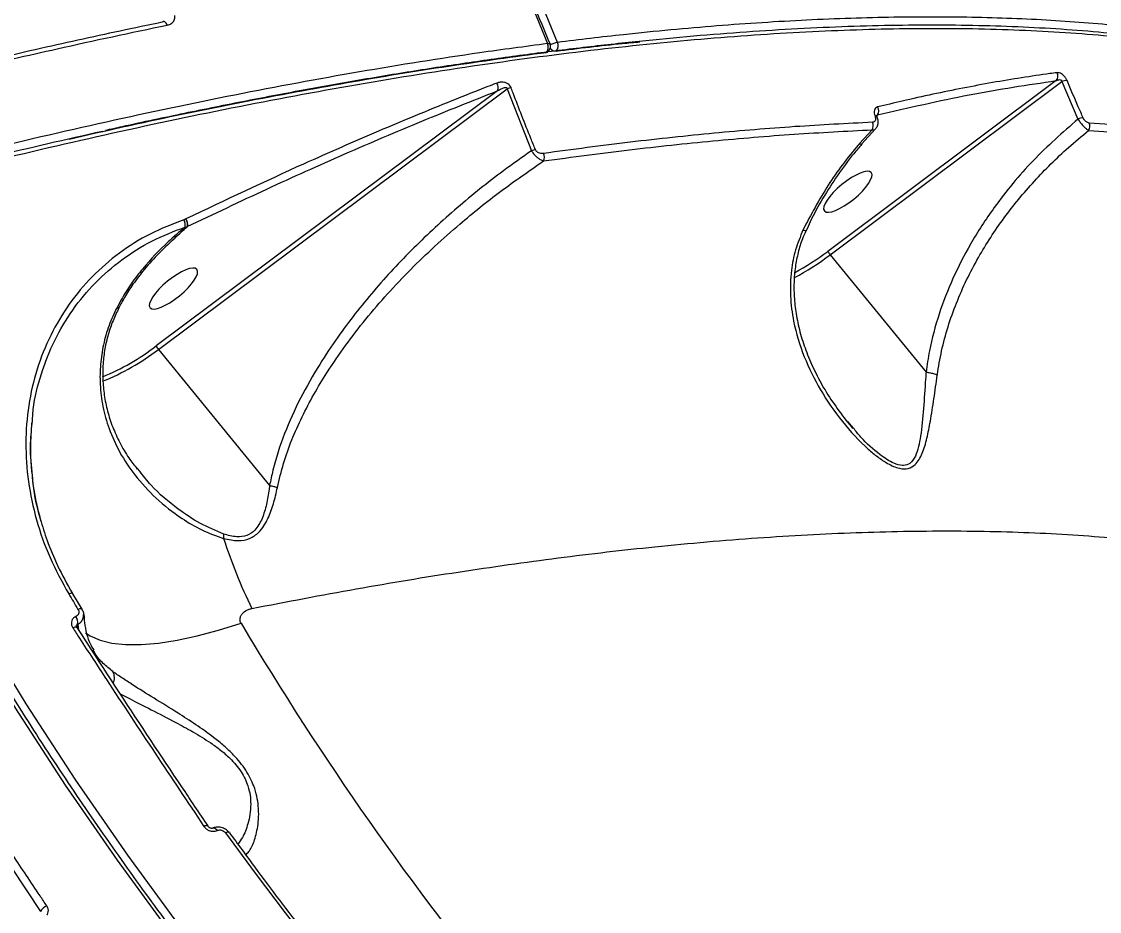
# Model space of a CAD drawing. Header units: millimetres. Extents: x -6028 to 5958, y -6064 to 4137.
# Drawn here: x 331.4 to 497.6, y -825.4 to -688.2 of the extents above; entities that cross this region are included whole.
import ezdxf

# ---------------------------------------------------------------- set-up
doc = ezdxf.new("R2010")
doc.units = ezdxf.units.MM
for name, color, linetype in [('DIKOM_ОБЪЕКТ', 7, 'Continuous'), ('DIKOM_РАЗМЕР_ЗОНА', 7, 'Continuous'), ('DIKOM_РАЗМЕР_ОБЪЕКТА', 7, 'Continuous')]:
    doc.layers.add(name, color=color, linetype=linetype)
doc.styles.add('style1', font='arial.ttf', dxfattribs={"width": 0.8})
doc.dimstyles.new('1-50', dxfattribs={"dimtxt": 300, "dimasz": 200, "dimexe": 100, "dimexo": 0, "dimgap": 100, "dimtad": 1, "dimtxsty": 'style1', "dimcen": 200, "dimclrd": 7, "dimclre": 7, "dimclrt": 7, "dimadec": 1, "dimazin": 2, "dimtfac": 1, "dimtmove": 0, "dimatfit": 2, "dimfxl": 0, "dimlwd": 25, "dimlwe": 18, "dimarcsym": 0})

# ---------------------------------------------------------------- blocks, each defined once
blk = doc.blocks.new('*D9')
at = {"layer": 'Defpoints', "color": 0, "transparency": 16777216}
for p in [(-6027.56, 1459.58), (4556.58, 1382.7), (4556.58, -5964.37)]:
    blk.add_point(p, dxfattribs=at)
at = {"layer": 'DIKOM_РАЗМЕР_ЗОНА', "color": 7, "lineweight": 18, "transparency": 16777216}
for p, q in [((-6027.56, 1459.58), (-6027.56, -6064.37)), ((4556.58, 1382.7), (4556.58, -6064.37))]:
    blk.add_line(p, q, dxfattribs=at)
at = {"layer": 'DIKOM_РАЗМЕР_ЗОНА', "color": 7, "lineweight": 25, "transparency": 16777216}
blk.add_line((-5827.56, -5964.37), (4356.58, -5964.37), dxfattribs=at)
at = {"layer": 'DIKOM_РАЗМЕР_ЗОНА', "color": 7, "transparency": 16777216}
for points in [[(-5827.56, -5931.03), (-5827.56, -5997.7), (-6027.56, -5964.37)], [(4356.58, -5931.03), (4356.58, -5997.7), (4556.58, -5964.37)]]:
    blk.add_solid(points, dxfattribs=at)
at = {"layer": 'DIKOM_РАЗМЕР_ЗОНА', "color": 7, "transparency": 16777216, "insert": (157.08, -5711.2), "char_height": 300, "attachment_point": 5, "style": 'style1'}
blk.add_mtext('10600', dxfattribs=at)
blk = doc.blocks.new('*D11')
at = {"layer": 'Defpoints', "color": 0, "transparency": 16777216}
for p in [(259.43, 2965.58), (1920.55, -3002.33), (4022.59, -3002.33)]:
    blk.add_point(p, dxfattribs=at)
at = {"layer": 'DIKOM_РАЗМЕР_ОБЪЕКТА', "color": 7, "lineweight": 18, "transparency": 16777216}
for p, q in [((259.43, 2965.58), (4122.59, 2965.58)), ((1920.55, -3002.33), (4122.59, -3002.33))]:
    blk.add_line(p, q, dxfattribs=at)
at = {"layer": 'DIKOM_РАЗМЕР_ОБЪЕКТА', "color": 7, "lineweight": 25, "transparency": 16777216}
blk.add_line((4022.59, 2765.58), (4022.59, -2802.33), dxfattribs=at)
at = {"layer": 'DIKOM_РАЗМЕР_ОБЪЕКТА', "color": 7, "transparency": 16777216}
for points in [[(3989.25, 2765.58), (4055.92, 2765.58), (4022.59, 2965.58)], [(3989.25, -2802.33), (4055.92, -2802.33), (4022.59, -3002.33)]]:
    blk.add_solid(points, dxfattribs=at)
at = {"layer": 'DIKOM_РАЗМЕР_ОБЪЕКТА', "color": 7, "transparency": 16777216, "insert": (3769.41, -24.42), "char_height": 300, "attachment_point": 5, "rotation": 90, "style": 'style1'}
blk.add_mtext('6000', dxfattribs=at)
blk = doc.blocks.new('*D12')
at = {"layer": 'Defpoints', "color": 0, "transparency": 16777216}
for p in [(3056.58, 1987.9), (-4027.97, 676.5), (3056.58, -3714.77)]:
    blk.add_point(p, dxfattribs=at)
at = {"layer": 'DIKOM_РАЗМЕР_ОБЪЕКТА', "color": 7, "lineweight": 18, "transparency": 16777216}
for p, q in [((3056.58, 1987.9), (3056.58, -3814.77)), ((-4027.97, 676.5), (-4027.97, -3814.77))]:
    blk.add_line(p, q, dxfattribs=at)
at = {"layer": 'DIKOM_РАЗМЕР_ОБЪЕКТА', "color": 7, "lineweight": 25, "transparency": 16777216}
blk.add_line((-3827.97, -3714.77), (2856.58, -3714.77), dxfattribs=at)
at = {"layer": 'DIKOM_РАЗМЕР_ОБЪЕКТА', "color": 7, "transparency": 16777216}
for points in [[(-3827.97, -3681.44), (-3827.97, -3748.11), (-4027.97, -3714.77)], [(2856.58, -3681.44), (2856.58, -3748.11), (3056.58, -3714.77)]]:
    blk.add_solid(points, dxfattribs=at)
at = {"layer": 'DIKOM_РАЗМЕР_ОБЪЕКТА', "color": 7, "transparency": 16777216, "insert": (20, -3461.6), "char_height": 300, "attachment_point": 5, "style": 'style1'}
blk.add_mtext('7100', dxfattribs=at)

msp = doc.modelspace()

# ---------------------------------------------------------------- linework, layer by layer
at = {"layer": 'DIKOM_ОБЪЕКТ', "color": 7, "linetype": 'Continuous', "lineweight": 15}
for p, q in [((412.902, -691.663), (412.905, -691.668)), ((490.965, -697.299), (455.751, -723.626)), ((456.098, -724.16), (491.815, -697.456)), ((491.815, -697.456), (494.31, -703.222)), ((404.79, -698.88), (352.173, -738.218)), ((352.52, -738.752), (406.293, -698.549)), ((406.293, -698.549), (410.048, -708.104)), ((463.183, -702.75), (463.385, -702.596)), ((463.297, -702.678), (463.385, -702.596)), ((463.317, -702.889), (463.315, -702.882)), ((462.584, -704.886), (460.641, -707.006)), ((463.057, -704.801), (460.947, -707.074)), ((356.73, -718.637), (356.454, -718.753)), ((356.766, -718.62), (356.73, -718.637)), ((354.201, -722.4), (356.982, -719.814)), ((356.629, -719.881), (356.955, -719.835)), ((356.955, -719.835), (356.982, -719.814)), ((456.098, -724.16), (470.879, -742.262)), ((346.786, -731.089), (346.149, -732.267)), ((352.52, -738.752), (369.67, -759.755)), ((459.692, -750.9), (458.837, -749.865)), ((349.651, -757.542), (349.314, -757.128)), ((339.302, -776.437), (340.722, -778.804)), ((339.8, -779.951), (339.778, -779.96)), ((339.924, -781.651), (339.916, -781.641)), ((339.961, -781.696), (340.074, -781.142)), ((340.074, -781.142), (340.096, -781.133)), ((340.096, -781.133), (340.22, -782.076)), ((342.541, -785.234), (342.492, -785.145)), ((313.904, -794.536), (334.322, -825.437)), ((360.137, -812.266), (360.129, -812.255)), ((361.564, -812.959), (361.587, -812.949))]:
    msp.add_line(p, q, dxfattribs=at)
at = {"layer": 'DIKOM_ОБЪЕКТ', "color": 7, "linetype": 'Continuous', "lineweight": 15, "flags": 128}
for points in [[(378.136, -404.481), (376.014, -418.136), (374.267, -431.849), (372.898, -445.613), (371.906, -459.417), (371.293, -473.254), (371.058, -487.113), (371.203, -500.986), (371.726, -514.864), (372.629, -528.738), (373.909, -542.598), (375.566, -556.435), (377.6, -570.241), (380.008, -584.006), (382.789, -597.722), (385.942, -611.378), (389.464, -624.967), (393.353, -638.48), (397.606, -651.907), (402.222, -665.24), (407.195, -678.47), (412.524, -691.588)], [(414.035, -691.397), (408.722, -678.319), (403.763, -665.128), (399.162, -651.835), (394.922, -638.449), (391.045, -624.977), (387.533, -611.429), (384.39, -597.813), (381.617, -584.139), (379.216, -570.415), (377.189, -556.651), (375.536, -542.855), (374.26, -529.037), (373.36, -515.205), (372.838, -501.369), (372.694, -487.537), (372.928, -473.72), (373.539, -459.925), (374.528, -446.162), (375.893, -432.439), (377.634, -418.767), (379.75, -405.153)], [(353.262, -688.195), (353.188, -688.224), (353.1, -688.295)], [(353.887, -688.732), (353.806, -688.567), (353.713, -688.427), (353.61, -688.315), (353.502, -688.236), (353.393, -688.194), (353.287, -688.19), (353.262, -688.195)], [(412.524, -691.588), (412.661, -691.579), (412.772, -691.588), (412.853, -691.615), (412.9, -691.659), (412.902, -691.663)], [(460.641, -707.006), (460.822, -707.085), (460.936, -707.1), (460.965, -707.085)], [(291.14, -719.071), (296.863, -732.029), (302.924, -744.819), (309.32, -757.431), (316.046, -769.857), (323.098, -782.089), (330.471, -794.118), (338.16, -805.938), (346.161, -817.54), (354.469, -828.916), (363.077, -840.06), (371.98, -850.963), (381.172, -861.619), (390.647, -872.021), (400.4, -882.162), (410.423, -892.035), (420.71, -901.634), (431.255, -910.953), (442.049, -919.985), (453.088, -928.724), (464.362, -937.165), (475.865, -945.302)], [(477.101, -944.121), (465.632, -936.008), (454.392, -927.592), (443.387, -918.879), (432.625, -909.874), (422.112, -900.584), (411.856, -891.013), (401.863, -881.17), (392.14, -871.06), (382.693, -860.689), (373.528, -850.065), (364.652, -839.194), (356.07, -828.084), (347.788, -816.742), (339.811, -805.175), (332.144, -793.391), (324.793, -781.397), (317.762, -769.202), (311.057, -756.814), (304.68, -744.24), (298.637, -731.489), (292.932, -718.569)], [(338.701, -776.471), (338.878, -776.767), (339.055, -777.064), (339.232, -777.36), (339.41, -777.657), (339.588, -777.953), (339.765, -778.249), (339.944, -778.545), (340.122, -778.841)], [(340.721, -778.804), (340.708, -778.786), (340.658, -778.755), (340.587, -778.739), (340.494, -778.741), (340.384, -778.758), (340.258, -778.792), (340.122, -778.841)], [(341.29, -782.468), (342.004, -782.937), (343.526, -783.608), (345.355, -784.059), (347.475, -784.286), (349.872, -784.288), (352.525, -784.065), (355.414, -783.619), (358.517, -782.953), (361.81, -782.071), (365.266, -780.982)], [(339.916, -781.641), (339.896, -781.622), (339.831, -781.597), (339.738, -781.594), (339.621, -781.612), (339.485, -781.652), (339.333, -781.712)], [(360.129, -812.255), (360.109, -812.237), (360.041, -812.207), (359.946, -812.2), (359.827, -812.216), (359.689, -812.255), (359.537, -812.314)], [(360.923, -812.557), (360.99, -812.539), (361.076, -812.545), (361.17, -812.579), (361.269, -812.639), (361.37, -812.724), (361.469, -812.832), (361.564, -812.959)], [(360.946, -812.547), (361.012, -812.53), (361.098, -812.535), (361.192, -812.569), (361.291, -812.629), (361.392, -812.715), (361.491, -812.822), (361.587, -812.949)], [(363.47, -813.26), (363.461, -813.249), (363.412, -813.219), (363.342, -813.206), (363.252, -813.211), (363.145, -813.234), (363.025, -813.275), (362.894, -813.332)], [(362.894, -813.332), (367.434, -819.536), (372.066, -825.669), (376.79, -831.73), (381.604, -837.718), (386.507, -843.631), (391.499, -849.469), (396.579, -855.229), (401.744, -860.911)]]:
    msp.add_lwpolyline(points, dxfattribs=at)
at = {"layer": 'DIKOM_ОБЪЕКТ', "color": 7, "linetype": 'Continuous', "lineweight": 15}
for centre, radius, start, end in [((411.408, -692.132), 1.242, 319.74213, 25.97296), ((412.3, -692.417), 0.521, 276.10489, 310.49404), ((411.984, -692.057), 1, 310.91134, 22.85884), ((413.827, -691.649), 1.095, 216.96216, 271.8729), ((414.48, -694.228), 2.865, 98.9374, 122.09753), ((412.921, -691.939), 1.239, 319.4754, 25.94456), ((490.094, -696.6), 1.117, 321.23851, 28.24922), ((403.715, -698.349), 1.198, 333.73525, 34.29219), ((492.585, -699.151), 1.862, 88.68737, 114.44377), ((407.129, -700.741), 2.346, 95.33166, 110.87213), ((463.055, -703.056), 0.313, 33.92375, 96.81119), ((462.444, -701.949), 1.142, 325.4777, 31.07973), ((461.482, -704.252), 1.271, 330.0678, 24.4693), ((495.103, -704.89), 1.847, 89.58946, 115.4466), ((494.967, -704.325), 1.187, 325.85686, 24.38146), ((410.932, -710.253), 2.323, 96.76546, 112.35182), ((410.602, -709.118), 1.429, 336.76995, 24.65435), ((355.745, -719.442), 1.272, 342.01112, 39.24061), ((355.74, -719.422), 1.303, 342.49306, 38.03624), ((430.457, -690.059), 42.665, 298.1408, 306.93988), ((430.79, -690.424), 41.538, 298.52504, 306.93541), ((457.792, -722.678), 2.251, 204.90535, 221.16592), ((347.005, -730.805), 0.359, 232.29646, 278.74218), ((331.39, -711.552), 33.808, 291.71514, 307.93234), ((330.534, -710.274), 35.977, 291.8424, 307.66889), ((354.227, -737.262), 2.265, 204.95906, 221.11444), ((359.541, -767.519), 3.07, 352.61128, 5.49609), ((445.829, -740.792), 87.55, 198.04661, 205.66477), ((338.37, -780.941), 1.716, 353.26396, 34.85851), ((338.393, -780.931), 1.715, 353.25765, 34.86482), ((788.665, -528.74), 492.842, 210.78457, 227.68066), ((343.775, -789.382), 1.967, 334.08881, 28.21534), ((336.176, -826.588), 2.181, 113.0509, 148.17159)]:
    msp.add_arc(centre, radius, start, end, dxfattribs=at)
at = {"layer": 'DIKOM_ОБЪЕКТ', "color": 7, "linetype": 'Continuous', "lineweight": 15, "extrusion": (0, 0, -1)}
for centre in [(458.826, -714.44), (354.851, -729.362)]:
    msp.add_ellipse(centre, major_axis=(-3.615, -2.956), ratio=0.3106195, dxfattribs=at)
at = {"layer": 'DIKOM_ОБЪЕКТ', "color": 7, "linetype": 'Continuous', "lineweight": 15}
for points, knots in [([(378.552, -404.871), (378.192, -407.046), (377.148, -413.357), (375.656, -423.846), (374.182, -436.349), (373.024, -448.891), (372.179, -461.465), (371.649, -474.065), (371.432, -486.684), (371.531, -499.315), (371.944, -511.95), (372.671, -524.584), (373.712, -537.209), (375.066, -549.818), (376.733, -562.404), (378.712, -574.962), (381.001, -587.483), (383.599, -599.961), (386.505, -612.389), (389.718, -624.761), (393.235, -637.069), (397.055, -649.308), (401.175, -661.47), (405.597, -673.547), (409.541, -683.605), (412.051, -689.621), (412.905, -691.668)], [0, 0, 0, 0, 0.0228178, 0.0662182, 0.1096186, 0.1530197, 0.1964201, 0.2398208, 0.2832213, 0.3266217, 0.370022, 0.413422, 0.4568219, 0.5002217, 0.5436214, 0.5870207, 0.6304203, 0.6738192, 0.7172181, 0.7606169, 0.8040154, 0.8474136, 0.8908117, 0.9342097, 0.9776072, 1, 1, 1, 1]), ([(353.887, -688.732), (353.945, -688.718), (354.225, -688.652), (354.632, -688.441), (354.955, -688.055), (355.094, -687.654), (355.058, -687.388), (355.041, -687.254)], [0, 0, 0, 0, 0.0843626, 0.4026782, 0.6518434, 0.8254925, 1, 1, 1, 1]), ([(563.76, -712.337), (562.184, -710.811), (558.763, -707.502), (552.047, -703.101), (543.959, -699), (534.717, -695.507), (524.406, -692.62), (513.563, -690.468), (502.364, -688.953), (490.977, -687.981), (478.846, -687.479), (466.029, -687.449), (452.644, -687.887), (438.726, -688.794), (425.851, -689.981), (417.456, -690.987), (414.035, -691.397)], [0, 0, 0, 0, 0.0687471, 0.1491739, 0.2297288, 0.3102837, 0.3907103, 0.4708837, 0.539828, 0.6091383, 0.6785306, 0.7479229, 0.8172338, 0.8852349, 0.9532357, 1, 1, 1, 1]), ([(292.932, -718.569), (297.009, -717.447), (307.993, -714.423), (325.595, -709.94), (345.57, -705.273), (365.242, -701.142), (384.534, -697.573), (403.365, -694.597), (421.323, -692.278), (438.366, -690.608), (454.474, -689.567), (469.909, -689.136), (484.587, -689.345), (498.437, -690.208), (511.156, -691.706), (522.724, -693.819), (533.154, -696.514), (542.603, -699.838), (551.041, -703.787), (558.243, -708.441), (562.705, -711.885), (564.419, -713.926), (564.516, -714.042)], [0, 0, 0, 0, 0.0312033, 0.0840614, 0.1369605, 0.1898186, 0.2442121, 0.2986501, 0.3530436, 0.4059018, 0.4588007, 0.5116589, 0.5660527, 0.6204903, 0.6748839, 0.7277418, 0.7806395, 0.8334975, 0.8878904, 0.9423275, 0.9967201, 1, 1, 1, 1]), ([(353.1, -688.295), (348.788, -689.198), (340.164, -691.004), (326.921, -694.043), (313.481, -697.302), (304.35, -699.689), (299.785, -700.882)], [0, 0, 0, 0, 0.2493138, 0.4986285, 0.7493134, 1, 1, 1, 1]), ([(300.443, -701.346), (301.032, -701.19), (303.976, -700.41), (311.601, -698.429), (323.216, -695.544), (338.156, -692.046), (348.257, -689.918), (353.887, -688.732)], [0, 0, 0, 0, 0.03215811, 0.16079075, 0.41828344, 0.67577576, 1, 1, 1, 1]), ([(344.348, -704.954), (345.223, -704.756), (349.349, -703.821), (356.605, -702.29), (366.101, -700.367), (375.451, -698.597), (384.669, -696.968), (393.754, -695.481), (402.711, -694.137), (411.541, -692.934), (420.235, -691.874), (428.769, -690.961), (437.103, -690.199), (445.216, -689.591), (453.104, -689.137), (460.771, -688.835), (468.22, -688.686), (475.454, -688.689), (482.476, -688.844), (489.286, -689.152), (495.887, -689.612), (502.281, -690.227), (508.465, -690.995), (514.425, -691.914), (520.137, -692.983), (525.578, -694.199), (530.742, -695.56), (535.633, -697.066), (540.252, -698.718), (544.602, -700.516), (548.684, -702.461), (552.497, -704.553), (556.044, -706.793), (559.314, -709.185), (562.098, -711.501), (563.664, -713.081), (564.338, -713.761)], [0, 0, 0, 0, 0.00809978, 0.03821688, 0.06829775, 0.0983766, 0.12848122, 0.15864172, 0.18889218, 0.21926676, 0.24980021, 0.28040174, 0.31090512, 0.34125961, 0.37149989, 0.40166154, 0.43177794, 0.46188477, 0.4920118, 0.52218599, 0.55244206, 0.58281467, 0.61333724, 0.64398235, 0.67459585, 0.70504376, 0.73536692, 0.7655975, 0.79576733, 0.82590726, 0.85604621, 0.88620753, 0.91641372, 0.94668951, 0.97706019, 1, 1, 1, 1]), ([(413.863, -692.744), (417.304, -692.312), (421.701, -691.759), (425.872, -691.392), (426.778, -691.313)], [0, 0, 0, 0, 0.7827515, 1, 1, 1, 1]), ([(412.524, -691.588), (409.044, -692.05), (399.596, -693.304), (383.589, -695.865), (364.386, -699.422), (344.581, -703.588), (324.283, -708.33), (303.581, -713.631), (282.537, -719.478), (261.18, -725.873), (239.55, -732.793), (217.719, -740.214), (195.787, -748.098), (173.857, -756.412), (151.997, -765.131), (130.246, -774.251), (108.638, -783.747), (87.238, -793.588), (66.146, -803.726), (45.46, -814.114), (25.249, -824.724), (5.557, -835.54), (-13.594, -846.542), (-32.15, -857.692), (-50.025, -868.941), (-67.134, -880.233), (-83.417, -891.536), (-98.83, -902.83), (-113.365, -914.096), (-126.984, -925.301), (-139.626, -936.391), (-151.231, -947.315), (-161.257, -957.536), (-169.863, -967.076), (-177.212, -975.962), (-183.722, -984.661), (-189.367, -993.136), (-194.102, -1001.312), (-197.914, -1009.167), (-200.579, -1015.932), (-201.745, -1020.01), (-202.219, -1021.672)], [0, 0, 0, 0, 0.0156527, 0.0424898, 0.0694115, 0.0963763, 0.1233412, 0.1502627, 0.1770999, 0.2039369, 0.2308585, 0.2578234, 0.2847881, 0.3117097, 0.3385469, 0.3653839, 0.3923055, 0.4192704, 0.4462351, 0.4731567, 0.4999938, 0.5268309, 0.5537525, 0.5807173, 0.6076821, 0.6346037, 0.6614408, 0.6882779, 0.7151996, 0.7421642, 0.769129, 0.7960505, 0.8228876, 0.8459667, 0.8691684, 0.8923975, 0.9156266, 0.9388284, 0.9615883, 0.9843481, 1, 1, 1, 1]), ([(338.768, -706.314), (342.246, -705.516), (351.336, -703.432), (365.652, -700.511), (381.694, -697.532), (397.327, -694.961), (407.348, -693.61), (412.355, -692.935)], [0, 0, 0, 0, 0.1341343, 0.3504808, 0.5670687, 0.7836547, 1, 1, 1, 1]), ([(491.077, -696.071), (490.717, -696.119), (488.917, -696.358), (484.166, -697.057), (476.636, -698.389), (469.161, -699.979), (464.687, -701.055), (463.422, -701.359)], [0, 0, 0, 0, 0.0413723, 0.20687061, 0.53815196, 0.86943836, 1, 1, 1, 1]), ([(492.628, -697.29), (492.57, -697.169), (492.453, -696.926), (492.193, -696.594), (491.901, -696.329), (491.585, -696.143), (491.302, -696.059), (491.143, -696.068), (491.077, -696.071)], [0, 0, 0, 0, 0.1643485, 0.3291454, 0.489712, 0.6615842, 0.861315, 1, 1, 1, 1]), ([(404.705, -697.674), (404.245, -697.853), (401.941, -698.747), (395.905, -701.142), (386.472, -705.056), (372.877, -710.989), (362.847, -715.739), (356.766, -718.62)], [0, 0, 0, 0, 0.0299892, 0.1499522, 0.390072, 0.6301906, 1, 1, 1, 1]), ([(406.911, -698.405), (406.867, -698.311), (406.779, -698.121), (406.552, -697.882), (406.244, -697.677), (405.788, -697.524), (405.236, -697.509), (404.879, -697.62), (404.705, -697.674)], [0, 0, 0, 0, 0.1098511, 0.2200477, 0.3257279, 0.4925439, 0.7537086, 1, 1, 1, 1]), ([(463.385, -702.596), (468.168, -701.483), (477.749, -699.253), (486.555, -697.951), (490.965, -697.299)], [0, 0, 0, 0, 0.4991798, 1, 1, 1, 1]), ([(490.965, -697.299), (491.021, -697.272), (491.151, -697.209), (491.35, -697.151), (491.527, -697.141), (491.639, -697.168), (491.705, -697.201), (491.757, -697.246), (491.795, -697.308), (491.815, -697.38), (491.815, -697.43), (491.815, -697.456)], [0, 0, 0, 0, 0.1852256, 0.4306248, 0.6101875, 0.6934381, 0.746512, 0.8084088, 0.866778, 0.9299136, 1, 1, 1, 1]), ([(495.117, -703.043), (494.863, -702.47), (494.018, -700.559), (493.201, -698.637), (492.628, -697.29)], [0, 0, 0, 0, 0.2996396, 1, 1, 1, 1]), ([(356.982, -719.814), (361.078, -717.859), (369.269, -713.948), (381.32, -708.547), (393.201, -703.465), (400.927, -700.408), (404.79, -698.88)], [0, 0, 0, 0, 0.2492681, 0.4985378, 0.7492688, 1, 1, 1, 1]), ([(404.79, -698.88), (404.946, -698.788), (405.255, -698.605), (405.675, -698.424), (405.989, -698.347), (406.154, -698.354), (406.23, -698.386), (406.259, -698.412), (406.281, -698.444), (406.296, -698.487), (406.294, -698.526), (406.293, -698.549)], [0, 0, 0, 0, 0.3169953, 0.6271602, 0.7914428, 0.8704759, 0.8978509, 0.9255048, 0.9332643, 0.9603835, 1, 1, 1, 1]), ([(410.658, -707.945), (410.422, -707.366), (409.241, -704.467), (407.997, -701.285), (407.012, -698.674), (406.911, -698.405)], [0, 0, 0, 0, 0.1831697, 0.9158785, 1, 1, 1, 1]), ([(463.018, -702.746), (463.033, -702.786), (463.091, -702.949), (463.121, -703.221), (463.049, -703.491), (462.889, -703.679), (462.722, -703.71), (462.639, -703.726)], [0, 0, 0, 0, 0.0798095, 0.318167, 0.5556472, 0.7774975, 1, 1, 1, 1]), ([(463.422, -701.359), (463.31, -701.407), (463.085, -701.502), (462.908, -701.846), (462.87, -702.275), (462.972, -702.599), (463.018, -702.746)], [0, 0, 0, 0, 0.2591307, 0.5177117, 0.7812299, 1, 1, 1, 1]), ([(463.304, -702.886), (463.373, -703.096), (463.518, -703.531), (463.433, -704.157), (463.252, -704.605), (463.065, -704.751), (463.034, -704.776)], [0, 0, 0, 0, 0.3123615, 0.6478858, 0.9408141, 1, 1, 1, 1]), ([(463.263, -702.632), (463.262, -702.636), (463.261, -702.644), (463.265, -702.744), (463.305, -702.846), (463.321, -702.887)], [0, 0, 0, 0, 0.368664, 0.7442373, 1, 1, 1, 1]), ([(462.639, -703.726), (458.676, -703.924), (450.751, -704.322), (438.252, -705.369), (425.353, -706.72), (416.385, -707.921), (411.901, -708.522)], [0, 0, 0, 0, 0.2491212, 0.4982439, 0.7491221, 1, 1, 1, 1]), ([(494.31, -703.222), (491.943, -705.309), (487.211, -709.482), (481.784, -716.089), (477.772, -722.247), (474.941, -727.769), (472.807, -733.276), (471.489, -738.143), (471.042, -741.162), (470.879, -742.262)], [0, 0, 0, 0, 0.199255, 0.3984556, 0.5429358, 0.6708104, 0.7989904, 0.9267414, 1, 1, 1, 1]), ([(494.31, -703.222), (494.426, -703.393), (494.658, -703.734), (495.069, -704.227), (495.467, -704.636), (495.762, -704.88), (495.903, -704.964), (495.949, -704.991)], [0, 0, 0, 0, 0.2221501, 0.4443956, 0.6651187, 0.8922659, 1, 1, 1, 1]), ([(496.047, -703.835), (496.037, -703.834), (495.962, -703.829), (495.818, -703.79), (495.609, -703.671), (495.414, -703.5), (495.237, -703.283), (495.157, -703.123), (495.117, -703.043)], [0, 0, 0, 0, 0.035342, 0.2573262, 0.4481729, 0.6281492, 0.8144192, 1, 1, 1, 1]), ([(540.492, -711.087), (537.329, -710.176), (531.003, -708.356), (520.285, -706.303), (508.749, -704.714), (500.281, -704.128), (496.047, -703.835)], [0, 0, 0, 0, 0.248616, 0.4972319, 0.7486146, 1, 1, 1, 1]), ([(343.902, -705.119), (338.289, -706.403), (327.061, -708.972), (309.837, -713.305), (298.148, -716.503), (292.306, -718.102)], [0, 0, 0, 0, 0.3334567, 0.6669137, 1, 1, 1, 1]), ([(411.915, -709.682), (416.362, -709.085), (425.255, -707.893), (438.111, -706.542), (450.627, -705.488), (458.598, -705.087), (462.584, -704.886)], [0, 0, 0, 0, 0.2491217, 0.4982419, 0.7491202, 1, 1, 1, 1]), ([(462.584, -704.886), (462.714, -704.9), (462.912, -704.922), (462.998, -704.807), (463.027, -704.767)], [0, 0, 0, 0, 0.6567439, 1, 1, 1, 1]), ([(472.623, -742.701), (472.825, -741.455), (473.436, -737.685), (475.412, -731.536), (478.719, -724.673), (482.815, -718.397), (487.489, -712.731), (491.949, -708.296), (494.901, -705.857), (495.949, -704.991)], [0, 0, 0, 0, 0.0853593, 0.2582632, 0.4312956, 0.5912964, 0.7518457, 0.9119632, 1, 1, 1, 1]), ([(495.949, -704.991), (500.132, -705.279), (508.497, -705.855), (519.992, -707.425), (530.752, -709.471), (537.142, -711.308), (540.337, -712.226)], [0, 0, 0, 0, 0.248616, 0.4972301, 0.7486143, 1, 1, 1, 1]), ([(411.901, -708.522), (411.764, -708.531), (411.522, -708.548), (411.177, -708.453), (410.929, -708.307), (410.755, -708.136), (410.69, -708.009), (410.658, -707.945)], [0, 0, 0, 0, 0.3195735, 0.5619117, 0.7279529, 0.86408, 1, 1, 1, 1]), ([(460.641, -707.006), (460.569, -707.09), (458.817, -709.115), (455.566, -713.356), (453.139, -717.994), (451.913, -720.337)], [0, 0, 0, 0, 0.0209717, 0.5055822, 1, 1, 1, 1]), ([(460.987, -707.104), (460.562, -707.587), (459.222, -709.113), (457.203, -711.887), (454.964, -715.395), (453.355, -718.273), (452.585, -720.014), (452.375, -720.49)], [0, 0, 0, 0, 0.1216583, 0.3839065, 0.6442127, 0.9027873, 1, 1, 1, 1]), ([(410.048, -708.104), (408.596, -709.13), (404.653, -711.916), (398.521, -716.852), (391.812, -723.021), (385.632, -729.665), (380.876, -735.738), (377.169, -741.303), (374.348, -746.253), (371.884, -751.702), (370.388, -756.248), (369.832, -758.963), (369.67, -759.755)], [0, 0, 0, 0, 0.0783357, 0.2125926, 0.3472665, 0.4817939, 0.6158511, 0.691667, 0.782072, 0.8726186, 0.9628123, 1, 1, 1, 1]), ([(410.048, -708.104), (410.148, -708.262), (410.347, -708.579), (410.751, -709.01), (411.19, -709.362), (411.591, -709.587), (411.821, -709.654), (411.915, -709.682)], [0, 0, 0, 0, 0.2022141, 0.4043312, 0.6106354, 0.8410979, 1, 1, 1, 1]), ([(370.878, -760.049), (371.169, -758.815), (372.048, -755.086), (374.531, -749.09), (378.78, -741.611), (384.375, -733.971), (391.303, -726.338), (398.364, -719.842), (405.248, -714.283), (409.693, -711.215), (411.915, -709.682)], [0, 0, 0, 0, 0.0588098, 0.177719, 0.2968161, 0.450947, 0.605623, 0.7600429, 0.88002, 1, 1, 1, 1]), ([(291.811, -719.088), (292.705, -721.165), (295.299, -727.192), (299.809, -737.066), (305.43, -748.658), (311.332, -760.098), (317.506, -771.383), (323.951, -782.505), (330.662, -793.46), (337.636, -804.241), (344.869, -814.842), (352.357, -825.257), (360.096, -835.481), (368.081, -845.508), (376.309, -855.333), (384.776, -864.951), (393.475, -874.355), (402.403, -883.542), (411.555, -892.505), (420.926, -901.241), (430.51, -909.744), (440.303, -918.01), (450.299, -926.035), (460.495, -933.81), (469.198, -940.131), (474.527, -943.824), (476.341, -945.081)], [0, 0, 0, 0, 0.0228186, 0.0662166, 0.1096155, 0.1530146, 0.1964139, 0.2398131, 0.2832126, 0.3266121, 0.3700116, 0.413411, 0.456811, 0.5002107, 0.5436107, 0.5870105, 0.6304106, 0.6738104, 0.7172104, 0.7606104, 0.8040104, 0.8474103, 0.8908103, 0.9342102, 0.97761, 1, 1, 1, 1]), ([(356.454, -718.753), (354.69, -719.433), (351.163, -720.792), (346.434, -723.791), (342.23, -727.426), (338.662, -731.698), (335.797, -736.507), (333.697, -741.759), (332.402, -747.349), (331.949, -753.175), (332.348, -759.114), (333.61, -765.048), (335.651, -770.902), (337.684, -774.613), (338.701, -776.471)], [0, 0, 0, 0, 0.083619, 0.1671658, 0.2504178, 0.3338532, 0.4173029, 0.500489, 0.583738, 0.6671392, 0.750458, 0.8333967, 0.9166287, 1, 1, 1, 1]), ([(356.629, -719.881), (356.647, -719.803), (356.684, -719.644), (356.663, -719.343), (356.589, -719.031), (356.498, -718.844), (356.454, -718.753)], [0, 0, 0, 0, 0.2436559, 0.4999301, 0.756333, 1, 1, 1, 1]), ([(333.077, -750.129), (333.119, -749.416), (333.273, -746.791), (334.394, -742.471), (336.401, -737.309), (339.211, -732.591), (342.693, -728.399), (346.81, -724.828), (351.439, -721.885), (354.898, -720.549), (356.629, -719.881)], [0, 0, 0, 0, 0.0506596, 0.1865165, 0.3218478, 0.4569487, 0.5930546, 0.7280627, 0.863863, 1, 1, 1, 1]), ([(356.629, -719.881), (355.747, -720.633), (353.42, -722.618), (350.649, -725.554), (348.285, -728.59), (347.285, -730.256), (346.786, -731.089)], [0, 0, 0, 0, 0.2319363, 0.6115114, 0.8058689, 1, 1, 1, 1]), ([(354.332, -722.261), (354.57, -722.032), (355.429, -721.207), (356.315, -720.411), (356.955, -719.835)], [0, 0, 0, 0, 0.2770826, 1, 1, 1, 1]), ([(451.913, -720.337), (451.499, -721.346), (450.67, -723.366), (450.006, -726.812), (449.884, -730.528), (450.467, -735.036), (451.974, -739.942), (454.558, -745.127), (457.873, -749.981), (460.995, -753.338), (463.425, -755.36), (465.042, -756.444), (466.683, -757.172), (468.183, -757.225), (469.449, -756.481), (470.367, -754.822), (471.052, -752.49), (471.595, -749.648), (472.11, -746.4), (472.452, -743.934), (472.623, -742.701)], [0, 0, 0, 0, 0.0482054, 0.0964682, 0.1564829, 0.2165958, 0.3050943, 0.3937427, 0.4869555, 0.5799887, 0.6113364, 0.6426246, 0.6797856, 0.7100245, 0.7402849, 0.7862494, 0.8340982, 0.8820751, 0.9410331, 1, 1, 1, 1]), ([(452.373, -720.487), (452.184, -720.892), (451.686, -721.96), (451.132, -723.825), (450.684, -726.071), (450.484, -728.465), (450.547, -730.982), (450.881, -733.651), (451.511, -736.434), (452.459, -739.299), (453.72, -742.184), (455.295, -745.08), (457.202, -747.937), (458.679, -749.911), (459.548, -750.866), (459.618, -750.944)], [0, 0, 0, 0, 0.0387232, 0.1022617, 0.1695714, 0.2407879, 0.3162445, 0.3962619, 0.4840658, 0.5757028, 0.6718912, 0.7729838, 0.8789913, 0.9901504, 1, 1, 1, 1]), ([(452.319, -720.463), (452.323, -720.471), (452.335, -720.492), (452.179, -720.439), (452.008, -720.375), (451.936, -720.346), (451.913, -720.337)], [0, 0, 0, 0, 0.2445248, 0.7298475, 0.912922, 1, 1, 1, 1]), ([(354.339, -722.268), (353.759, -722.808), (352.363, -724.107), (350.437, -726.256), (348.677, -728.562), (347.581, -730.177), (347.144, -731.032), (347.075, -731.167)], [0, 0, 0, 0, 0.2057727, 0.4958291, 0.7490042, 0.9603583, 1, 1, 1, 1]), ([(347.068, -731.166), (346.921, -731.419), (346.696, -731.804), (346.504, -732.207), (346.438, -732.345)], [0, 0, 0, 0, 0.6569186, 1, 1, 1, 1]), ([(346.149, -732.267), (345.712, -733.191), (344.826, -735.065), (343.993, -738.038), (343.53, -741.081), (343.479, -744.292), (343.897, -747.619), (344.894, -751.165), (346.518, -754.716), (348.931, -758.345), (352.115, -761.803), (355.673, -764.585), (359.201, -766.698), (361.451, -767.506), (362.586, -767.914)], [0, 0, 0, 0, 0.0637951, 0.1293396, 0.1956918, 0.263426, 0.3422586, 0.4227061, 0.5170768, 0.6134041, 0.7254012, 0.8399987, 0.9193198, 1, 1, 1, 1]), ([(346.447, -732.346), (346.125, -733), (345.463, -734.342), (344.744, -736.462), (344.23, -738.688), (343.948, -741), (343.912, -743.401), (344.14, -745.853), (344.646, -748.321), (345.445, -750.765), (346.551, -753.175), (347.809, -755.345), (348.813, -756.637), (349.25, -757.199)], [0, 0, 0, 0, 0.0759123, 0.1558608, 0.2363297, 0.3218915, 0.4115, 0.5054803, 0.60336, 0.7041352, 0.8077596, 0.9164382, 1, 1, 1, 1]), ([(346.4, -732.324), (346.403, -732.334), (346.411, -732.361), (346.282, -732.318), (346.168, -732.274), (346.149, -732.267)], [0, 0, 0, 0, 0.3098671, 0.8890733, 1, 1, 1, 1]), ([(470.887, -742.267), (470.887, -742.269), (470.866, -742.626), (470.726, -744.531), (470.501, -747.934), (470.184, -751.388), (469.748, -753.787), (469.282, -755.287), (468.543, -756.367), (467.729, -756.64), (466.898, -756.64), (465.663, -756.293), (463.42, -754.789), (461.289, -752.9), (460.063, -751.364), (459.692, -750.9)], [0, 0, 0, 0, 0.00014807, 0.03691454, 0.1996858, 0.36554018, 0.43534049, 0.50631611, 0.58005753, 0.63501111, 0.64143008, 0.70303399, 0.79882913, 0.93922129, 1, 1, 1, 1]), ([(470.879, -742.262), (470.88, -742.263), (470.882, -742.265), (470.884, -742.267), (470.886, -742.267), (470.887, -742.267)], [0, 0, 0, 0, 0.4333806, 0.7887378, 1, 1, 1, 1]), ([(470.887, -742.267), (471.111, -742.293), (471.56, -742.344), (472.129, -742.493), (472.462, -742.621), (472.595, -742.687), (472.623, -742.701)], [0, 0, 0, 0, 0.3413974, 0.6827649, 0.9340603, 1, 1, 1, 1]), ([(332.983, -750.085), (332.902, -751.321), (332.75, -753.621), (332.824, -756.318), (332.997, -757.77), (333.039, -758.121)], [0, 0, 0, 0, 0.4686342, 0.8715274, 1, 1, 1, 1]), ([(333.125, -758.273), (332.958, -756.73), (332.659, -753.976), (332.95, -751.304), (333.077, -750.129)], [0, 0, 0, 0, 0.5603757, 1, 1, 1, 1]), ([(362.597, -767.225), (361.374, -766.716), (358.899, -765.688), (355.124, -763.107), (351.901, -760.456), (350.214, -758.272), (349.651, -757.542)], [0, 0, 0, 0, 0.2400867, 0.4859629, 0.8282331, 1, 1, 1, 1]), ([(333.039, -758.121), (333.096, -758.685), (333.229, -760.019), (333.655, -762.294), (334.329, -765.105), (335.399, -768.434), (336.974, -772.303), (338.461, -774.968), (339.256, -776.395)], [0, 0, 0, 0, 0.0913804, 0.2158788, 0.3637528, 0.543189, 0.7555049, 1, 1, 1, 1]), ([(334.436, -765.286), (333.913, -763.356), (333.28, -761.017), (333.148, -758.682), (333.125, -758.273)], [0, 0, 0, 0, 0.8250585, 1, 1, 1, 1]), ([(362.586, -767.914), (363.342, -768.077), (364.718, -768.374), (366.639, -768.019), (368.282, -766.873), (369.452, -764.947), (370.306, -762.564), (370.686, -760.893), (370.878, -760.049)], [0, 0, 0, 0, 0.16727151, 0.30432589, 0.44167199, 0.63703042, 0.81672146, 1, 1, 1, 1]), ([(369.677, -759.76), (369.676, -759.761), (369.655, -759.943), (369.514, -760.916), (369.229, -762.657), (368.584, -764.839), (367.622, -766.574), (366.199, -767.545), (364.48, -767.754), (363.269, -767.414), (362.597, -767.225)], [0, 0, 0, 0, 0.000275, 0.0414486, 0.2242982, 0.4065721, 0.5849877, 0.7124771, 0.8404477, 1, 1, 1, 1]), ([(369.67, -759.755), (369.67, -759.756), (369.672, -759.758), (369.675, -759.759), (369.676, -759.759), (369.677, -759.76)], [0, 0, 0, 0, 0.4584985, 0.8355277, 1, 1, 1, 1]), ([(369.677, -759.76), (369.886, -759.794), (370.27, -759.859), (370.667, -759.974), (370.847, -760.038), (370.878, -760.049)], [0, 0, 0, 0, 0.4995565, 0.9156552, 1, 1, 1, 1]), ([(366.916, -778.71), (372.316, -777.671), (383.115, -775.593), (398.86, -773.013), (414.23, -770.839), (429.674, -769.056), (445.044, -767.725), (460.215, -766.911), (474.775, -766.654), (488.641, -766.979), (501.74, -767.899), (513.651, -769.375), (524.386, -771.367), (533.983, -773.826), (542.714, -776.811), (550.498, -780.337), (557.313, -784.392), (563.014, -789.03), (566.751, -792.849), (568.197, -795.298), (568.509, -795.826)], [0, 0, 0, 0, 0.0529864, 0.1059725, 0.1594866, 0.2130002, 0.2721584, 0.3313625, 0.3905203, 0.451422, 0.5123737, 0.5732744, 0.6305714, 0.6879118, 0.745208, 0.8041582, 0.8631562, 0.9221055, 0.9831877, 1, 1, 1, 1]), ([(339.314, -776.525), (339.312, -776.486), (339.309, -776.406), (339.178, -776.361), (338.974, -776.376), (338.792, -776.439), (338.701, -776.471)], [0, 0, 0, 0, 0.2500163, 0.4999629, 0.7499887, 1, 1, 1, 1]), ([(340.122, -778.841), (340.123, -778.842), (340.178, -778.931), (340.254, -779.125), (340.261, -779.377), (340.19, -779.611), (340.05, -779.814), (339.881, -779.907), (339.8, -779.951)], [0, 0, 0, 0, 0.0042976, 0.2198114, 0.4355376, 0.5682832, 0.7938525, 1, 1, 1, 1]), ([(340.712, -778.81), (340.815, -778.994), (340.976, -779.277), (340.969, -779.593), (340.967, -779.704)], [0, 0, 0, 0, 0.6481583, 1, 1, 1, 1]), ([(365.266, -780.982), (365.224, -780.897), (365.136, -780.718), (365.094, -780.354), (365.176, -779.939), (365.493, -779.395), (365.946, -779.052), (366.481, -778.816), (366.743, -778.752), (366.916, -778.71)], [0, 0, 0, 0, 0.0767367, 0.1605154, 0.3173964, 0.4661285, 0.762474, 0.8428444, 1, 1, 1, 1]), ([(339.778, -779.96), (339.695, -780.003), (339.479, -780.114), (339.225, -780.404), (339.084, -780.817), (339.106, -781.279), (339.258, -781.568), (339.333, -781.712)], [0, 0, 0, 0, 0.1342861, 0.3469859, 0.5632379, 0.7817579, 1, 1, 1, 1]), ([(340.096, -781.133), (340.258, -781.034), (340.598, -780.826), (340.867, -780.404), (341.001, -780.003), (340.979, -779.774), (340.968, -779.661)], [0, 0, 0, 0, 0.2945757, 0.6196409, 0.8118112, 1, 1, 1, 1]), ([(341.052, -779.658), (341.067, -780.062), (341.107, -781.12), (341.441, -782.633), (341.915, -784.057), (342.373, -784.814), (342.555, -785.115)], [0, 0, 0, 0, 0.1867577, 0.4883813, 0.7965619, 1, 1, 1, 1]), ([(339.333, -781.712), (339.679, -782.245), (341.408, -784.91), (348.108, -795.191), (354.522, -804.8), (359.537, -812.314)], [0, 0, 0, 0, 0.0517114, 0.258554, 1, 1, 1, 1]), ([(339.858, -781.442), (339.854, -781.451), (339.847, -781.467), (339.878, -781.59), (339.948, -781.682), (339.982, -781.726)], [0, 0, 0, 0, 0.3679613, 0.699122, 1, 1, 1, 1]), ([(339.852, -781.441), (339.864, -781.391), (339.889, -781.29), (339.976, -781.189), (340.047, -781.155), (340.074, -781.142)], [0, 0, 0, 0, 0.3711267, 0.7571691, 1, 1, 1, 1]), ([(339.931, -781.63), (342.13, -785.022), (347.481, -793.275), (354.225, -803.474), (358.786, -810.232), (360.144, -812.244)], [0, 0, 0, 0, 0.3287874, 0.8001734, 1, 1, 1, 1]), ([(345.509, -788.452), (344.995, -788.04), (343.966, -787.217), (343.005, -786.112), (342.62, -785.384), (342.541, -785.234)], [0, 0, 0, 0, 0.442708, 0.8854214, 1, 1, 1, 1]), ([(365.97, -816.684), (366.14, -816.545), (366.635, -816.139), (367.306, -814.693), (367.816, -812.803), (368.008, -810.87), (367.976, -809.293), (367.733, -807.683), (367.209, -805.855), (366.103, -803.632), (364.384, -801.52), (362.635, -799.87), (360.675, -798.278), (358.263, -796.581), (355.122, -794.565), (351.742, -792.494), (348.896, -790.72), (346.83, -789.372), (345.951, -788.76), (345.509, -788.452)], [0, 0, 0, 0, 0.04413929, 0.12864995, 0.21519048, 0.26231176, 0.31003448, 0.34673851, 0.38423182, 0.43908881, 0.49407414, 0.53061213, 0.56811432, 0.63128762, 0.69604429, 0.78961586, 0.88596538, 0.94258865, 1, 1, 1, 1]), ([(346.56, -791.827), (347.076, -792.099), (348.502, -792.851), (351.372, -794.309), (354.708, -796.006), (357.85, -797.714), (360.194, -799.138), (362.118, -800.528), (363.781, -801.955), (365.399, -803.858), (366.335, -805.878), (366.7, -807.547), (366.792, -809.032), (366.663, -810.512), (366.255, -812.305), (365.623, -813.935), (365.019, -814.736), (364.779, -815.053)], [0, 0, 0, 0, 0.06295981, 0.1739957, 0.28793979, 0.36163113, 0.43675543, 0.47793109, 0.52011883, 0.58039884, 0.64059026, 0.68181623, 0.72424164, 0.77886231, 0.83428596, 0.93428763, 1, 1, 1, 1]), ([(335.322, -824.58), (334.971, -824.058), (333.219, -821.446), (326.389, -811.223), (319.96, -801.403), (314.92, -793.703)], [0, 0, 0, 0, 0.0512276, 0.2561294, 1, 1, 1, 1]), ([(359.537, -812.314), (359.642, -812.443), (359.851, -812.701), (360.31, -812.965), (360.807, -813.093), (361.243, -813.078), (361.475, -812.992), (361.564, -812.959)], [0, 0, 0, 0, 0.2182868, 0.4367672, 0.653019, 0.8657721, 1, 1, 1, 1]), ([(360.138, -812.264), (360.144, -812.274), (360.171, -812.321), (360.266, -812.414), (360.415, -812.511), (360.578, -812.572), (360.733, -812.594), (360.859, -812.582), (360.902, -812.565), (360.923, -812.556)], [0, 0, 0, 0, 0.045805, 0.2328534, 0.3871906, 0.544463, 0.6998285, 0.8542011, 1, 1, 1, 1]), ([(363.49, -813.36), (363.379, -813.221), (363.132, -812.91), (362.666, -812.623), (362.126, -812.439), (361.561, -812.39), (361.114, -812.491), (360.901, -812.588), (360.872, -812.601)], [0, 0, 0, 0, 0.1805177, 0.4029124, 0.5309836, 0.7495999, 0.9663936, 1, 1, 1, 1]), ([(360.924, -812.557), (360.929, -812.554), (360.936, -812.551), (360.943, -812.548), (360.946, -812.547)], [0, 0, 0, 0, 0.7032008, 1, 1, 1, 1]), ([(361.587, -812.949), (361.601, -812.943), (361.705, -812.898), (361.925, -812.853), (362.207, -812.88), (362.477, -812.973), (362.712, -813.114), (362.838, -813.264), (362.894, -813.332)], [0, 0, 0, 0, 0.0340038, 0.2522612, 0.4704638, 0.5978774, 0.8192418, 1, 1, 1, 1]), ([(363.47, -813.26), (364.773, -815.055), (368.555, -820.261), (375.006, -828.735), (382.902, -838.612), (391.046, -848.282), (397.549, -855.638), (401.339, -859.766), (402.281, -860.791)], [0, 0, 0, 0, 0.1082668, 0.3141888, 0.5201168, 0.7260439, 0.9319704, 1, 1, 1, 1]), ([(335.363, -825.96), (335.376, -825.939), (335.472, -825.794), (335.577, -825.482), (335.556, -825.013), (335.4, -824.724), (335.322, -824.58)], [0, 0, 0, 0, 0.0523622, 0.3650409, 0.6827789, 1, 1, 1, 1])]:
    msp.add_open_spline(points, degree=3, knots=knots, dxfattribs=at)

# ---------------------------------------------------------------- dimensions: what is measured, and where the dimension line sits
at = {"layer": 'DIKOM_РАЗМЕР_ЗОНА'}
dim = msp.add_linear_dim(base=(4556.575, -5964.368), p1=(-6027.562, 1459.576), p2=(4556.575, 1382.704), text='10600', dimstyle='1-50', dxfattribs=at)
dim.commit()
dim.dimension.update_dxf_attribs({"geometry": '*D9', "text_midpoint": (157.08, -5964.368), "dimtype": 160})
at = {"layer": 'DIKOM_РАЗМЕР_ОБЪЕКТА'}
dim = msp.add_linear_dim(base=(4022.586, -3002.33), p1=(259.433, 2965.575), p2=(1920.546, -3002.33), angle=90, text='6000', dimstyle='1-50', dxfattribs=at)
dim.commit()
dim.dimension.update_dxf_attribs({"geometry": '*D11', "text_midpoint": (4022.586, -24.423), "dimtype": 160})
dim = msp.add_linear_dim(base=(3056.575, -3714.774), p1=(-4027.972, 676.501), p2=(3056.575, 1987.897), text='7100', dimstyle='1-50', dxfattribs=at)
dim.commit()
dim.dimension.update_dxf_attribs({"geometry": '*D12', "text_midpoint": (20, -3714.774), "dimtype": 160})

doc.saveas('drawing.dxf')
